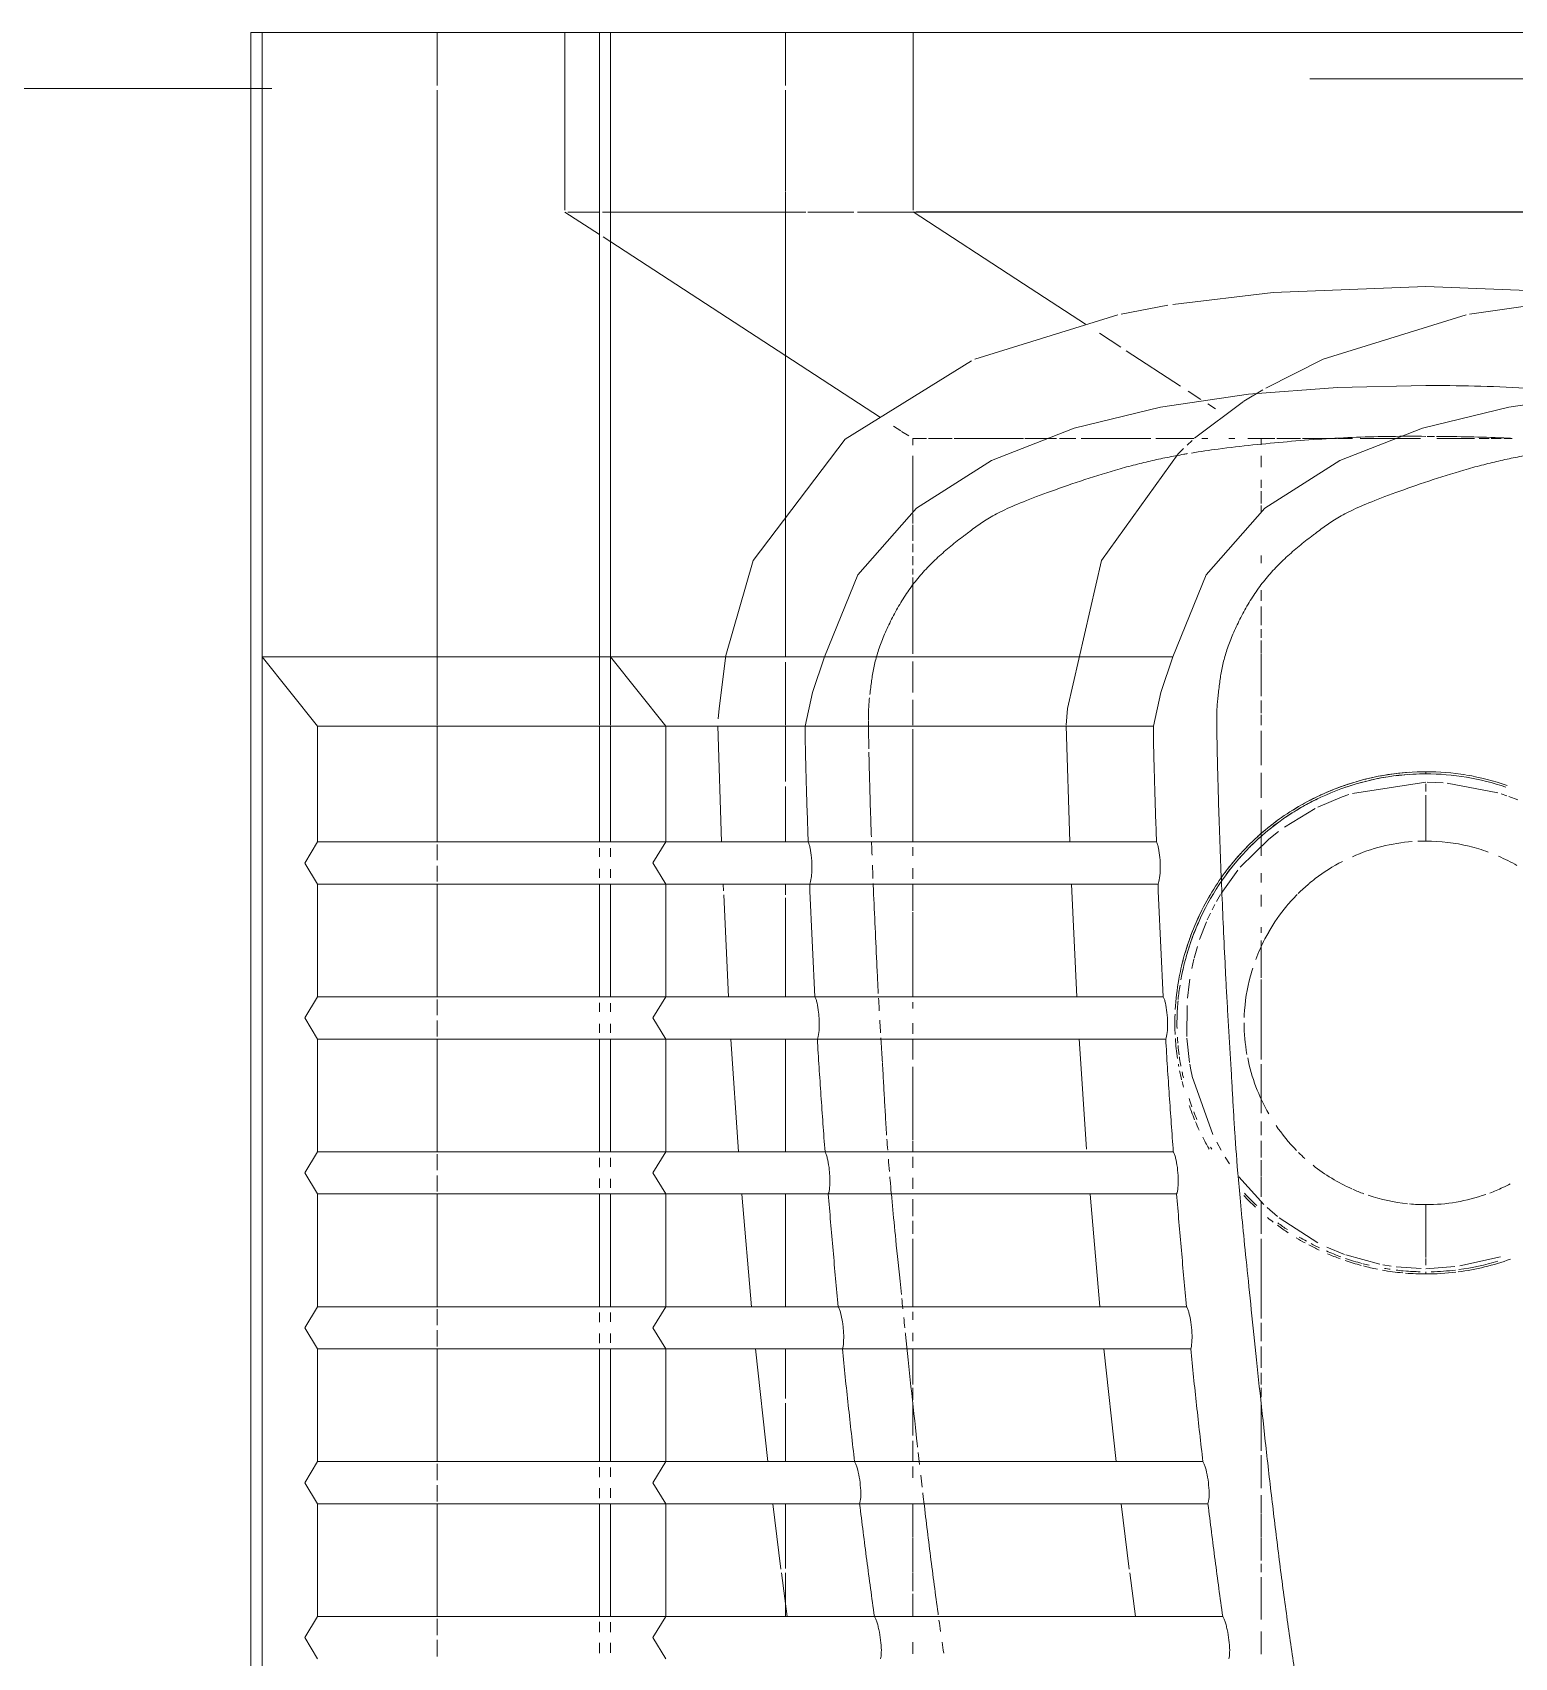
# Model space of a CAD drawing. Header units: millimetres. Extents: x -4000 to 187956, y -58990 to 162485.
# Drawn here: x 2468.5 to 2787.6, y 81072.8 to 81422.7 of the extents above; entities that cross this region are included whole.
import ezdxf

# ---------------------------------------------------------------- set-up
doc = ezdxf.new("R2010")
doc.units = ezdxf.units.MM
doc.linetypes.add('Grid Line 12_5mm', pattern=[2150, 1250, -300, 300, -300])
doc.layers.add('P-SANR-FIXT', color=6, linetype='Continuous', lineweight=9)
doc.layers.add('S-GRID', color=1, linetype='Continuous', lineweight=30)

# ---------------------------------------------------------------- blocks, each defined once
blk = doc.blocks.new('WCPan-SquattingPan-Vitra-ArkitektSeries-5952 - CMPX502N-V885-FFS - TANG 1')
at = {"layer": 'P-SANR-FIXT', "color": 252}
for p, q in [((-212.88, 212.38), (-252.96, 212.38)), ((-212.88, 200.95), (-212.88, 212.38)), ((-212.88, 212.38), (-185.38, 212.38)), ((-185.38, 212.38), (-185.38, 174.12)), ((-177.96, 212.38), (-185.38, 212.38)), ((-212.88, 63.24), (-212.88, 199.94)), ((-185.38, 173.73), (-177.96, 168.9)), ((-177.96, 173.73), (-184.71, 173.73)), ((-212.88, 38.12), (-212.88, 63.05)), ((-15.83, 48.57), (0, 51.01)), ((0.24, 51.01), (3.71, 50.87)), ((4.57, 50.8), (15.52, 48.68)), ((16.18, 48.48), (17.43, 48.07)), ((17.83, 47.93), (19.82, 47.18)), ((-30.47, 41.28), (-23.86, 45.31)), ((0, 39.21), (0, 38.3)), ((-212.88, 34.16), (-212.88, 37.56)), ((-212.88, 29.59), (-212.88, 33)), ((-44.05, 27.04), (-40.52, 32.01)), ((-212.88, 4.77), (-212.88, 29.03)), ((-212.88, 0.8), (-212.88, 4.22)), ((-212.88, -3.77), (-212.88, -0.35)), ((-212.88, -28.59), (-212.88, -4.33)), ((-212.88, -32.57), (-212.88, -29.13)), ((-212.88, -37.13), (-212.88, -33.69)), ((-34.89, -39.92), (-40.27, -33.99)), ((-212.88, -61.94), (-212.88, -37.68)), ((-31.97, -42.5), (-34.16, -40.6)), ((-23.25, -48.22), (-31.57, -42.82)), ((-17.51, -50.68), (-21.32, -49.15)), ((-9.94, -52.82), (-17.22, -50.78)), ((16.06, -51.23), (7.33, -53.16)), ((-7.46, -53.21), (-9.27, -52.94)), ((-1.01, -53.73), (-6.4, -53.33)), ((6.22, -53.28), (0, -53.77)), ((-212.88, -65.93), (-212.88, -62.47)), ((-212.88, -70.5), (-212.88, -67.03)), ((-212.88, -95.3), (-212.88, -71.04)), ((-212.88, -99.3), (-212.88, -95.8)), ((-212.88, -103.87), (-212.88, -100.36)), ((-212.88, -128.65), (-212.88, -104.39)), ((-212.88, -132.68), (-212.88, -129.14)), ((-212.88, -137.24), (-212.88, -133.7))]:
    blk.add_line(p, q, dxfattribs=at)
at = {"layer": 'P-SANR-FIXT', "color": 250}
for p, q in [((-252.96, 212.38), (-250.56, 212.38)), ((-252.96, 212.38), (-252.96, -390.25)), ((250.56, 212.38), (-250.56, 212.38)), ((-250.56, 212.38), (-250.56, 77.95)), ((-238.61, 63.05), (-250.56, 77.95)), ((-250.56, 77.95), (-250.56, -314.32)), ((-250.56, 77.95), (-129.51, 77.95)), ((-133.65, 63.05), (-238.61, 63.05)), ((-238.61, 63.05), (-238.61, 38.12)), ((-133, 38.12), (-238.61, 38.12)), ((-238.61, 29.03), (-132.67, 29.03)), ((-238.61, 29.03), (-238.61, 4.77)), ((-131.54, 4.77), (-238.61, 4.77)), ((-238.61, -4.33), (-131.02, -4.33)), ((-238.61, -4.33), (-238.61, -28.59)), ((-129.37, -28.59), (-238.61, -28.59)), ((-238.61, -37.68), (-128.66, -37.68)), ((-238.61, -37.68), (-238.61, -61.94)), ((-126.53, -61.94), (-238.61, -61.94)), ((-238.61, -71.04), (-125.64, -71.04)), ((-238.61, -71.04), (-238.61, -95.3)), ((-123, -95.3), (-238.61, -95.3)), ((-238.61, -104.39), (-121.92, -104.39)), ((-238.61, -104.39), (-238.61, -128.65)), ((-118.74, -128.65), (-238.61, -128.65))]:
    blk.add_line(p, q, dxfattribs=at)
at = {"layer": 'P-SANR-FIXT', "color": 253}
for p, q in [((-23.55, 212.38), (-177.96, 212.38)), ((25, 212.38), (-25, 212.38)), ((25, 212.38), (-25, 212.38)), ((-25, 202.38), (25, 202.38)), ((-25, 202.38), (25, 202.38)), ((-133.49, 173.73), (-177.27, 173.73)), ((-123.15, 173.73), (-133.1, 173.73)), ((185.5, 173.73), (-122.39, 173.73)), ((-177.17, 168.38), (-117.46, 129.49)), ((-97.11, 142.05), (-66.3, 151.6)), ((-65.64, 151.75), (-55.54, 153.68)), ((-110.49, 93.56), (-110.49, 78.62)), ((-110.49, 76.98), (-110.49, 70.3)), ((-110.49, 68.7), (-110.49, 63.24)), ((-151.63, 38.12), (-152.47, 63.09)), ((-110.49, 62.37), (-110.49, 38.12)), ((-110.49, 36.96), (-110.49, 35.13)), ((-110.49, 32.44), (-110.49, 30.2)), ((-151.22, 27.6), (-151.27, 29.02)), ((-110.49, 29.03), (-110.49, 23.26)), ((-150.15, 4.79), (-151.18, 26.74)), ((-46.03, 23.5), (-45.43, 24.64)), ((-45.06, 25.32), (-44.19, 26.8)), ((-110.49, 22.98), (-110.49, 4.77)), ((-47.08, 21.31), (-46.39, 22.79)), ((-48.72, 17.14), (-47.24, 20.94)), ((-49.89, 13.09), (-49.2, 15.63)), ((-50.39, 10.89), (-49.94, 12.88)), ((-51.31, 4.46), (-50.98, 7.48)), ((-110.49, 3.63), (-110.49, 2.27)), ((-51.46, -3.77), (-51.43, 2.9)), ((-110.49, -0.89), (-110.49, -3.17)), ((-148.01, -28.61), (-149.63, -4.32)), ((-110.49, -4.33), (-110.49, -8.73)), ((-50.86, -9.38), (-51.44, -4.13)), ((-110.49, -10.27), (-110.49, -26.01)), ((-45.86, -24.89), (-50.29, -12.35)), ((-110.49, -26.21), (-110.49, -28.59)), ((-44.1, -28.22), (-45.03, -26.52)), ((-110.49, -29.7), (-110.49, -32.02)), ((-42.29, -31.17), (-43.2, -29.75)), ((-110.49, -34.22), (-110.49, -36.55)), ((-145.19, -61.94), (-147.31, -37.71)), ((-110.49, -38.82), (-110.49, -42.42)), ((0, -39.97), (0, -40.86)), ((-110.49, -43.49), (-110.49, -46.26)), ((-110.49, -47.33), (-110.49, -61.94)), ((-110.49, -63.03), (-110.49, -64.79)), ((-110.49, -67.54), (-110.49, -69.39)), ((-141.71, -95.3), (-144.31, -71.03)), ((-110.49, -71.04), (-110.49, -78.73)), ((-138.87, -118.43), (-140.63, -104.4)), ((-137.5, -128.65), (-138.76, -119.27))]:
    blk.add_line(p, q, dxfattribs=at)
at = {"layer": 'P-SANR-FIXT', "color": 254}
for p, q in [((25, 212.38), (-23.55, 212.38)), ((-114.63, 127.65), (-113.05, 126.62)), ((-112.87, 126.5), (-111.36, 125.51)), ((-110.49, 124.95), (-110.49, 123.57)), ((-110.49, 124.95), (-107.53, 124.95)), ((-107.06, 124.95), (-102.01, 124.95)), ((-101.59, 124.95), (-86.62, 124.95)), ((-86.37, 124.95), (-79.51, 124.95)), ((-78.86, 124.95), (-75.34, 124.95)), ((-74.25, 124.95), (-59.19, 124.95)), ((-58.16, 124.95), (-49.94, 124.95)), ((-48.26, 124.95), (-46.95, 124.95)), ((-42.45, 124.95), (-41.1, 124.95)), ((-38.36, 124.95), (-32.53, 124.95)), ((-32.06, 124.95), (-27.01, 124.95)), ((-26.59, 124.95), (-19.27, 124.95)), ((-18.93, 124.95), (-15.77, 124.95)), ((-14.16, 124.95), (-12.54, 124.95)), ((-12.54, 124.95), (-1.18, 124.95)), ((2.33, 124.95), (10.49, 124.95)), ((11.46, 124.95), (13.62, 124.95)), ((14.05, 124.95), (16.22, 124.95)), ((16.84, 124.95), (18.61, 124.95)), ((-110.49, 121.25), (-110.49, 109)), ((-110.49, 108.75), (-110.49, 106.65)), ((-110.49, 106.37), (-110.49, 102.94)), ((-110.49, 102.26), (-110.49, 100.47)), ((-110.49, 99.61), (-110.49, 97.69)), ((-110.49, 96.94), (-110.49, 95.68)), ((-110.49, 95.08), (-110.49, 93.56)), ((0, 52.76), (0, 52.99)), ((-50.98, 7.48), (-50.82, 8.54)), ((0, -54.66), (0, -54.43)), ((-110.49, -79.39), (-110.49, -81.99)), ((-110.49, -82.76), (-110.49, -89.66)), ((-110.49, -90.81), (-110.49, -95.3)), ((-110.49, -96.34), (-110.49, -98.79)), ((-110.49, -104.39), (-110.49, -111.62)), ((-110.49, -111.78), (-110.49, -119.13)), ((-110.49, -119.26), (-110.49, -123.2)), ((-110.49, -123.78), (-110.49, -128.65)), ((-110.49, -134.17), (-110.49, -136.7))]:
    blk.add_line(p, q, dxfattribs=at)
at = {"layer": 'P-SANR-FIXT', "color": 90}
for p, q in [((0, 52.99), (0, 53.21)), ((0, -54.89), (0, -54.66))]:
    blk.add_line(p, q, dxfattribs=at)
at = {"layer": 'P-SANR-FIXT', "color": 253, "flags": 128}
for points in [[(-54.48, 153.85), (-32.88, 156.4), (0, 157.68)], [(0, 157.68), (32.87, 156.4), (55.19, 153.74)], [(-150.72, 78.25), (-144.85, 98.72), (-125.05, 124.81), (-97.86, 141.71)], [(-152.37, 64.64), (-152.19, 66.81), (-150.72, 78.25)], [(-50.3, -12.31), (-50.58, -10.93), (-50.8, -9.76)]]:
    blk.add_lwpolyline(points, dxfattribs=at)
at = {"layer": 'P-SANR-FIXT', "color": 250, "flags": 128}
for points in [[(0, 136.38), (-19.05, 135.95), (-38.22, 134.5), (-57.15, 131.73), (-75.73, 127.21), (-93.56, 120.23), (-109.64, 109.96), (-122.31, 95.64), (-129.51, 77.95)], [(-129.51, 77.95), (-132.07, 70.29), (-133.65, 63.06)], [(-238.61, 38.12), (-241.4, 33.57), (-238.61, 29.03)], [(-238.61, 4.77), (-241.4, 0.22), (-238.61, -4.33)], [(-238.61, -28.59), (-241.4, -33.13), (-238.61, -37.68)], [(-238.61, -61.94), (-241.4, -66.49), (-238.61, -71.04)], [(-238.61, -95.3), (-241.4, -99.84), (-238.61, -104.39)], [(-238.61, -128.65), (-241.4, -133.2), (-238.61, -137.74)]]:
    blk.add_lwpolyline(points, dxfattribs=at)
at = {"layer": 'P-SANR-FIXT', "color": 252, "flags": 128}
for points in [[(-23.3, 45.59), (-18, 47.85), (-16.57, 48.34)], [(-39.96, 32.68), (-33.81, 38.73), (-31.76, 40.34)]]:
    blk.add_lwpolyline(points, dxfattribs=at)
at = {"layer": 'P-SANR-FIXT', "color": 250}
for points, knots in [([(36.8, 134.64), (35.38, 134.79), (30.24, 135.28), (17.68, 136.15), (6.8, 136.38), (0, 136.38)], [0.7584175, 0.7584175, 0.7584175, 0.7584175, 0.7857143, 0.8571429, 1, 1, 1, 1]), ([(-133.65, 63.06), (-133.65, 61.03), (-133.61, 58.03), (-133.49, 53.87), (-133.37, 49.49), (-133.2, 44.17), (-133.07, 40.1), (-133, 38.12)], [0, 0, 0, 0, 0.25, 0.375, 0.5, 0.75, 1, 1, 1, 1])]:
    blk.add_open_spline(points, degree=3, knots=knots, dxfattribs=at)
at = {"layer": 'P-SANR-FIXT', "color": 252}
for points, knots in [([(-50.49, 121.84), (-48.57, 122.16), (-44.18, 122.8), (-37.27, 123.6), (-29.83, 124.31), (-22.41, 124.89), (-12.48, 125.39), (-5, 125.49), (0, 125.43)], [-0.08075611, -0.08075611, -0.08075611, -0.08075611, -0.07142857, -0.05952381, -0.04761905, -0.03571429, -0.02380952, 0, 0, 0, 0]), ([(2.27, 125.42), (6.93, 125.4), (12.28, 125.29), (17.75, 125.05), (18.25, 125.02)], [0.00414122, 0.00414122, 0.00414122, 0.00414122, 0.02941176, 0.03195485, 0.03195485, 0.03195485, 0.03195485]), ([(-117.17, 81.34), (-116.78, 82.34), (-115.87, 84.42), (-114.24, 87.67), (-112.35, 90.87), (-110.28, 93.84), (-107.97, 96.54), (-105.41, 99.11), (-103.13, 101.12), (-101.25, 102.65), (-100.05, 103.57), (-99.12, 104.27), (-98.24, 104.94), (-96.78, 106.05), (-94.76, 107.48), (-91.77, 109.17), (-87.62, 111.02), (-81.64, 113.31), (-74.48, 115.82), (-68.07, 117.83), (-62.99, 119.24), (-59.33, 120.14), (-55.74, 120.91), (-53.05, 121.41), (-51.57, 121.66), (-51.31, 121.71)], [-0.2857143, -0.2857143, -0.2857143, -0.2857143, -0.2738095, -0.2619048, -0.25, -0.2380952, -0.2261905, -0.2142857, -0.202381, -0.1964286, -0.1904762, -0.1875, -0.1845238, -0.1785714, -0.1666667, -0.1547619, -0.1428571, -0.1309524, -0.1190476, -0.1071429, -0.1011905, -0.0952381, -0.0892857, -0.0833333, -0.0820894, -0.0820894, -0.0820894, -0.0820894]), ([(-119.72, 69.86), (-119.66, 70.34), (-119.54, 71.34), (-119.29, 73.25), (-118.9, 75.6), (-118.22, 78.41), (-117.56, 80.34), (-117.17, 81.34)], [-0.33333333, -0.33333333, -0.33333333, -0.33333333, -0.32738095, -0.32142857, -0.30952381, -0.29761905, -0.28571429, -0.28571429, -0.28571429, -0.28571429]), ([(-120.04, 64.43), (-120.04, 64.54), (-120.04, 65.54), (-120, 66.8), (-119.89, 68.22), (-119.82, 68.89), (-119.8, 69.11)], [-0.35867664, -0.35867664, -0.35867664, -0.35867664, -0.35714286, -0.3452381, -0.33928571, -0.33645357, -0.33645357, -0.33645357, -0.33645357]), ([(-119.93, 58.17), (-119.96, 59.57), (-120.01, 61.86), (-120.03, 63.53), (-120.04, 64.27)], [-0.37920253, -0.37920253, -0.37920253, -0.37920253, -0.36904762, -0.35939518, -0.35939518, -0.35939518, -0.35939518]), ([(-119.39, 39.19), (-119.45, 40.84), (-119.59, 45.13), (-119.79, 51.56), (-119.88, 55.68), (-119.92, 57.42)], [-0.4120257, -0.4120257, -0.4120257, -0.4120257, -0.4047619, -0.39285714, -0.38095238, -0.38095238, -0.38095238, -0.38095238]), ([(0, 45.16), (0, 45.74), (0, 46.73), (0, 47.78), (0, 48.19)], [0.6666667, 0.6666667, 0.6666667, 0.6666667, 0.7777778, 0.847025, 0.847025, 0.847025, 0.847025]), ([(0, 42.1), (0, 42.53), (0, 43.43), (0, 44.47), (0, 44.98)], [0.4444444, 0.4444444, 0.4444444, 0.4444444, 0.5555556, 0.6555053, 0.6555053, 0.6555053, 0.6555053]), ([(-132.2, 33.59), (-132.22, 33.97), (-132.29, 35.12), (-132.49, 36.52), (-132.77, 37.58), (-132.92, 37.97), (-133, 38.12)], [0.5, 0.5, 0.5, 0.5, 0.6, 0.8, 0.9, 1, 1, 1, 1]), ([(-119.24, 35.25), (-119.25, 35.51), (-119.29, 36.47), (-119.32, 37.43), (-119.35, 38.13)], [-0.417792679, -0.417792679, -0.417792679, -0.417792679, -0.416666667, -0.41358525, -0.41358525, -0.41358525, -0.41358525]), ([(-25.15, 29.15), (-24.72, 29.51), (-22.47, 31.31), (-20.03, 32.86), (-17.97, 33.92)], [0.77777778, 0.77777778, 0.77777778, 0.77777778, 0.79166667, 0.84807906, 0.84807906, 0.84807906, 0.84807906]), ([(-132.67, 29.03), (-132.53, 29.34), (-132.35, 30.05), (-132.26, 31.02), (-132.23, 31.37)], [0, 0, 0, 0, 0.2, 0.3, 0.3, 0.3, 0.3]), ([(-117.9, 5.46), (-117.92, 5.87), (-118.02, 7.77), (-118.26, 12.58), (-118.59, 19.7), (-118.85, 25.56), (-118.98, 28.72), (-119, 29.15)], [-0.45997852, -0.45997852, -0.45997852, -0.45997852, -0.45833333, -0.45238095, -0.44047619, -0.42857143, -0.42666938, -0.42666938, -0.42666938, -0.42666938]), ([(-33.83, 18.75), (-32.7, 20.72), (-30.78, 23.5), (-28.51, 25.99), (-27.73, 26.78)], [0.66694003, 0.66694003, 0.66694003, 0.66694003, 0.72222222, 0.74923077, 0.74923077, 0.74923077, 0.74923077]), ([(-36.62, 12.83), (-36.05, 14.33), (-35.17, 16.32), (-34.13, 18.23), (-33.85, 18.72)], [0.61369818, 0.61369818, 0.61369818, 0.61369818, 0.65277778, 0.66666667, 0.66666667, 0.66666667, 0.66666667]), ([(-39.12, 0.32), (-39.11, 0.5), (-39, 3.52), (-38.42, 7.09), (-37.45, 10.37), (-37.28, 10.91)], [0.50949043, 0.50949043, 0.50949043, 0.50949043, 0.51388889, 0.58333333, 0.59718771, 0.59718771, 0.59718771, 0.59718771]), ([(-130.65, 0.25), (-130.67, 0.63), (-130.77, 1.78), (-131, 3.17), (-131.29, 4.22), (-131.45, 4.61), (-131.54, 4.77)], [0.5, 0.5, 0.5, 0.5, 0.6, 0.8, 0.9, 1, 1, 1, 1]), ([(-117.69, 1.78), (-117.7, 1.92), (-117.75, 2.81), (-117.8, 3.7), (-117.84, 4.45)], [-0.464823949, -0.464823949, -0.464823949, -0.464823949, -0.464285714, -0.461319971, -0.461319971, -0.461319971, -0.461319971]), ([(-117.41, -3.01), (-117.43, -2.81), (-117.48, -1.9), (-117.53, -0.99), (-117.58, -0.28)], [-0.470986451, -0.470986451, -0.470986451, -0.470986451, -0.470238095, -0.467488896, -0.467488896, -0.467488896, -0.467488896]), ([(-117.02, -9.3), (-117.06, -8.6), (-117.16, -7.09), (-117.27, -5.33), (-117.33, -4.31), (-117.35, -4.09)], [-0.478944725, -0.478944725, -0.478944725, -0.478944725, -0.476190476, -0.473214286, -0.472355051, -0.472355051, -0.472355051, -0.472355051]), ([(-116.11, -25), (-116.12, -24.8), (-116.23, -23.09), (-116.42, -20.03), (-116.64, -15.92), (-116.84, -12.43), (-116.96, -10.23), (-117.01, -9.47)], [-0.50077706, -0.50077706, -0.50077706, -0.50077706, -0.5, -0.49404762, -0.48809524, -0.48214286, -0.47916667, -0.47916667, -0.47916667, -0.47916667]), ([(-128.39, -33.1), (-128.42, -32.72), (-128.54, -31.57), (-128.8, -30.18), (-129.12, -29.13), (-129.29, -28.74), (-129.37, -28.59)], [0.5, 0.5, 0.5, 0.5, 0.6, 0.8, 0.9, 1, 1, 1, 1]), ([(-112.93, -59.3), (-113.33, -55.47), (-114.32, -45.79), (-115.05, -38.32), (-115.41, -34.2), (-115.43, -33.97)], [-0.53075049, -0.53075049, -0.53075049, -0.53075049, -0.52380952, -0.51190476, -0.5112056, -0.5112056, -0.5112056, -0.5112056]), ([(18.17, -35.49), (17.63, -35.77), (16.18, -36.49), (14.69, -37.11), (13.75, -37.47)], [0.84621051, 0.84621051, 0.84621051, 0.84621051, 0.86111111, 0.88566233, 0.88566233, 0.88566233, 0.88566233]), ([(0, -51.35), (0, -50.69), (0, -49.33), (0, -47.4), (0, -45.58), (0, -44.01), (0, -42.72), (0, -41.73), (0, -41.3), (0, -41.15)], [0.1215182, 0.1215182, 0.1215182, 0.1215182, 0.2222222, 0.3333333, 0.4444444, 0.5555556, 0.6666667, 0.7777778, 0.8888889, 0.8888889, 0.8888889, 0.8888889]), ([(-125.45, -66.45), (-125.49, -66.06), (-125.64, -64.92), (-125.92, -63.53), (-126.26, -62.49), (-126.44, -62.1), (-126.53, -61.94)], [0.5, 0.5, 0.5, 0.5, 0.6, 0.8, 0.9, 1, 1, 1, 1]), ([(-109.44, -92.19), (-109.48, -91.79), (-110.43, -83.3), (-111.3, -74.96), (-112.06, -67.67), (-112.08, -67.54)], [-0.5481991, -0.5481991, -0.5481991, -0.5481991, -0.54761905, -0.53571429, -0.5355081, -0.5355081, -0.5355081, -0.5355081]), ([(-105, -128.26), (-105.01, -128.15), (-105.58, -124.01), (-106.67, -115.71), (-107.73, -106.98), (-108.27, -102.43), (-108.32, -102)], [-0.56564772, -0.56564772, -0.56564772, -0.56564772, -0.56547619, -0.55952381, -0.55357143, -0.55295671, -0.55295671, -0.55295671, -0.55295671]), ([(-117.31, -137.15), (-117.28, -136.91), (-117.21, -136.1), (-117.25, -135.03), (-117.33, -134.28)], [0.1, 0.1, 0.1, 0.1, 0.2, 0.4, 0.4, 0.4, 0.4])]:
    blk.add_open_spline(points, degree=3, knots=knots, dxfattribs=at)
for points in [[(0.31, 125.43), (0.82, 125.43), (1.32, 125.43), (1.83, 125.43)], [(0, 48.95), (0, 49.5), (0, 50.06), (0, 50.63)], [(0, 39.48), (0, 39.62), (0, 40), (0, 40.6), (0, 40.94)], [(-15.83, 34.94), (-11.75, 36.75), (-7.37, 37.87), (-2.93, 38.2)], [(-1.76, 38.27), (-1.17, 38.29), (-0.59, 38.3), (0, 38.3)], [(0, 38.3), (3.15, 38.32), (6.29, 37.93), (9.34, 37.18)], [(15.65, 35.04), (17, 34.44), (18.33, 33.78), (19.61, 33.04)], [(-132.23, 31.37), (-132.21, 31.71), (-132.19, 32.08), (-132.19, 32.45)], [(-119.04, 30.24), (-119.08, 31.2), (-119.12, 32.16), (-119.16, 33.13)], [(-27.48, 27.03), (-26.76, 27.74), (-26.01, 28.43), (-25.23, 29.08)], [(-131.02, -4.33), (-130.88, -4.01), (-130.67, -3.06), (-130.61, -1.64), (-130.61, -0.9)], [(-33.85, -20.39), (-35.99, -16.67), (-37.52, -12.61), (-38.37, -8.4)], [(-27.85, -28.32), (-29.48, -26.65), (-30.96, -24.84), (-32.27, -22.9)], [(-115.88, -28.24), (-115.94, -27.44), (-115.99, -26.66), (-116.05, -25.9)], [(-115.52, -32.83), (-115.6, -31.93), (-115.67, -31.05), (-115.73, -30.21)], [(-26.05, -30.04), (-26.51, -29.63), (-26.96, -29.2), (-27.4, -28.77)], [(-128.66, -37.68), (-128.54, -37.37), (-128.35, -36.41), (-128.31, -34.99), (-128.33, -34.24)], [(-15.95, -36.57), (-18.93, -35.24), (-21.75, -33.54), (-24.3, -31.51)], [(-13.38, -37.62), (-14.17, -37.33), (-14.96, -37.01), (-15.73, -36.67)], [(-3.93, -39.79), (-6.82, -39.5), (-9.67, -38.88), (-12.42, -37.95)], [(12.92, -37.77), (8.78, -39.23), (4.39, -40), (0, -39.97)], [(0, -39.97), (-1.18, -39.98), (-2.35, -39.93), (-3.52, -39.82)], [(0, -52.98), (0, -52.5), (0, -52.03), (0, -51.55)], [(-112.61, -62.38), (-112.69, -61.65), (-112.76, -60.93), (-112.84, -60.21)], [(-112.18, -66.52), (-112.26, -65.77), (-112.34, -65.01), (-112.42, -64.27)], [(-125.64, -71.04), (-125.52, -70.72), (-125.34, -69.76), (-125.33, -68.34), (-125.37, -67.59)], [(-109.02, -95.89), (-109.12, -95.04), (-109.21, -94.19), (-109.31, -93.35)], [(-122.46, -96.65), (-122.54, -96.36), (-122.73, -95.84), (-122.91, -95.45), (-123, -95.3)], [(-122, -98.66), (-122.13, -97.92), (-122.29, -97.23), (-122.46, -96.65)], [(-121.92, -104.39), (-121.8, -104.07), (-121.65, -103.11), (-121.67, -101.68), (-121.72, -100.93)], [(-108.46, -100.77), (-108.56, -99.92), (-108.66, -99.07), (-108.75, -98.22)], [(-117.66, -132), (-117.73, -131.64), (-117.89, -130.92), (-118.16, -129.97), (-118.35, -129.45), (-118.45, -129.23)], [(-104.49, -131.85), (-104.61, -131.06), (-104.72, -130.25), (-104.83, -129.45)], [(-103.82, -136.51), (-103.93, -135.73), (-104.05, -134.95), (-104.16, -134.17)]]:
    blk.add_open_spline(points, degree=3, dxfattribs=at)
at = {"layer": 'P-SANR-FIXT', "color": 254}
for points, knots in [([(-53.21, 8.49), (-52.93, 10.05), (-51.71, 15.44), (-48.25, 24.3), (-41.71, 34.2), (-33.16, 42.39), (-19.62, 50.56), (-7.87, 53.26), (0, 53.21)], [0.5552363, 0.5552363, 0.5552363, 0.5552363, 0.5833333, 0.6527778, 0.7222222, 0.7916667, 0.8611111, 1, 1, 1, 1]), ([(-46.65, -28.03), (-46.68, -27.97), (-47.17, -27.11), (-47.65, -26.24), (-48.06, -25.42)], [0.33208804, 0.33208804, 0.33208804, 0.33208804, 0.33333333, 0.34954754, 0.34954754, 0.34954754, 0.34954754])]:
    blk.add_open_spline(points, degree=3, knots=knots, dxfattribs=at)
for points in [[(-52.75, 8.46), (-51.64, 14.59), (-47.28, 26.49), (-35.18, 41.08), (-18.67, 50.53), (-6.24, 52.8), (0, 52.76)], [(-17.65, 49.76), (-17.16, 49.93), (-16.67, 50.09), (-16.18, 50.25)], [(-34.1, 40.51), (-33.66, 40.87), (-33.23, 41.22), (-32.78, 41.56)], [(0, 39.21), (0, 39.25), (0, 39.34), (0, 39.48)], [(-46.75, 26.18), (-46.63, 26.39), (-46.5, 26.6), (-46.38, 26.81)], [(-49.33, 21.09), (-49.11, 21.58), (-48.88, 22.08), (-48.64, 22.57)], [(-51.11, 16.53), (-50.8, 17.44), (-50.47, 18.34), (-50.11, 19.24)], [(-50.77, 16.14), (-50.61, 16.61), (-50.45, 17.07), (-50.28, 17.54)], [(-50.22, 17.69), (-49.84, 18.72), (-49.43, 19.73), (-48.99, 20.73)], [(-51.84, 14.24), (-51.66, 14.86), (-51.47, 15.46), (-51.27, 16.07)], [(-51.61, 13.43), (-51.37, 14.26), (-51.12, 15.1), (-50.84, 15.92)], [(-52.55, 11.62), (-52.42, 12.13), (-52.29, 12.63), (-52.16, 13.14)], [(-52.52, 9.65), (-52.44, 10.05), (-52.35, 10.46), (-52.26, 10.86)], [(-53.97, 2.04), (-53.85, 4.2), (-53.59, 6.36), (-53.21, 8.49)], [(-53.34, 4.22), (-53.24, 5.26), (-53.11, 6.29), (-52.94, 7.31)], [(-53.5, 2.26), (-53.46, 2.82), (-53.42, 3.38), (-53.37, 3.93)], [(-54.04, -1.61), (-54.06, -0.72), (-54.05, 0.17), (-54.01, 1.06)], [(-53.58, -2.08), (-53.61, -0.66), (-53.58, 0.77), (-53.5, 2.19)], [(-53.99, -3.34), (-54.01, -2.79), (-54.03, -2.23), (-54.04, -1.68)], [(-53.47, -8.54), (-53.69, -7.1), (-53.84, -5.65), (-53.94, -4.2)], [(-53.41, -5.24), (-53.44, -4.79), (-53.48, -4.34), (-53.5, -3.89)], [(-53.14, -7.7), (-53.22, -7.04), (-53.3, -6.38), (-53.36, -5.72)], [(-52.82, -9.76), (-52.91, -9.23), (-53, -8.69), (-53.07, -8.15)], [(-52.75, -10.13), (-52.77, -10.01), (-52.8, -9.88), (-52.82, -9.76)], [(-52.59, -13.12), (-52.75, -12.46), (-52.89, -11.8), (-53.02, -11.14)], [(-52.2, -14.67), (-52.31, -14.26), (-52.41, -13.85), (-52.51, -13.44)], [(-52.22, -12.68), (-52.32, -12.26), (-52.42, -11.83), (-52.5, -11.4)], [(-50.37, -18.95), (-50.58, -18.35), (-50.79, -17.75), (-50.99, -17.14)], [(-50.5, -19.91), (-50.67, -19.48), (-50.82, -19.05), (-50.97, -18.62)], [(-49.79, -21.69), (-50.03, -21.13), (-50.26, -20.56), (-50.47, -19.99)], [(-49.3, -21.67), (-49.54, -21.1), (-49.77, -20.53), (-49.99, -19.96)], [(-48.79, -23.94), (-49.08, -23.34), (-49.35, -22.73), (-49.61, -22.12)], [(0, -41.15), (0, -40.99), (0, -40.9), (0, -40.86)]]:
    blk.add_open_spline(points, degree=3, dxfattribs=at)
at = {"layer": 'P-SANR-FIXT', "color": 253}
for points in [[(-12.14, 51.84), (-10.41, 52.24), (-8.65, 52.56), (-6.88, 52.79)], [(-6.51, 52.38), (-5.63, 52.48), (-4.75, 52.57), (-3.87, 52.63)], [(-6.35, 52.85), (-5.4, 52.97), (-4.45, 53.05), (-3.49, 53.11)], [(-2.78, 52.7), (-1.85, 52.74), (-0.93, 52.76), (0, 52.76)], [(-1.87, 53.19), (-1.25, 53.21), (-0.62, 53.22), (0, 53.21)], [(0, 53.21), (2.87, 53.23), (5.73, 53), (8.55, 52.55)], [(17.22, 49.91), (11.69, 51.8), (5.85, 52.79), (0, 52.76)], [(8.76, 52.51), (11.72, 52.02), (14.65, 51.27), (17.5, 50.29)], [(-21.25, 48.85), (-20.33, 49.24), (-19.41, 49.61), (-18.47, 49.95)], [(-18.43, 49.96), (-17.58, 50.27), (-16.72, 50.56), (-15.85, 50.83)], [(-14.88, 51.12), (-14.22, 51.31), (-13.55, 51.49), (-12.87, 51.66)], [(-14.41, 50.78), (-13.91, 50.92), (-13.42, 51.05), (-12.92, 51.18)], [(-12.24, 51.35), (-10.87, 51.67), (-9.5, 51.94), (-8.11, 52.15)], [(-30.16, 43.46), (-28.99, 44.25), (-27.8, 45), (-26.58, 45.69)], [(-28.87, 44.85), (-28.41, 45.13), (-27.95, 45.42), (-27.48, 45.69)], [(-26.52, 45.72), (-25.47, 46.32), (-24.41, 46.88), (-23.32, 47.4)], [(-32.78, 41.56), (-32.3, 41.94), (-31.8, 42.31), (-31.3, 42.66)], [(0, 44.98), (0, 45.04), (0, 45.1), (0, 45.16)], [(0, 40.94), (0, 41.28), (0, 41.67), (0, 42.1)], [(-37.86, 37.09), (-37.16, 37.79), (-36.43, 38.48), (-35.69, 39.14)], [(-36.26, 39.25), (-35.76, 39.7), (-35.25, 40.14), (-34.73, 40.57)], [(-39.63, 35.91), (-39.26, 36.31), (-38.89, 36.7), (-38.51, 37.08)], [(9.34, 37.18), (10.71, 36.84), (12.06, 36.43), (13.38, 35.94)], [(-43, 31.08), (-42.02, 32.42), (-40.98, 33.7), (-39.88, 34.94)], [(-38.52, -7.63), (-38.92, -5.39), (-39.13, -3.11), (-39.13, -0.84)], [(-36.72, -40.49), (-37.58, -39.69), (-38.42, -38.86), (-39.22, -38)], [(-36.39, -40.18), (-37.32, -39.32), (-38.22, -38.43), (-39.08, -37.5)], [(-32.89, -43.73), (-33.31, -43.41), (-33.72, -43.08), (-34.13, -42.75)], [(-29.66, -46.02), (-30.44, -45.51), (-31.21, -44.97), (-31.96, -44.42)], [(-29.81, -45.36), (-30.52, -44.89), (-31.21, -44.41), (-31.89, -43.91)], [(-25.99, -48.22), (-26.64, -47.86), (-27.29, -47.49), (-27.93, -47.1)], [(-25.67, -47.87), (-26.21, -47.57), (-26.75, -47.27), (-27.28, -46.95)], [(-22.96, -49.75), (-23.71, -49.4), (-24.46, -49.03), (-25.19, -48.64)], [(-22.9, -49.27), (-23.51, -48.98), (-24.12, -48.68), (-24.73, -48.37)], [(-18.32, -51.19), (-19.37, -50.81), (-20.41, -50.39), (-21.43, -49.94)], [(-18.48, -51.62), (-19.38, -51.29), (-20.27, -50.94), (-21.16, -50.56)], [(-13.96, -53.05), (-15.1, -52.74), (-16.23, -52.4), (-17.35, -52.02)], [(-13.75, -52.64), (-14.96, -52.31), (-16.16, -51.94), (-17.34, -51.54)], [(18.2, -51.72), (14.56, -53.03), (10.78, -53.95), (6.95, -54.45)], [(7.11, -53.97), (9.95, -53.59), (12.75, -52.97), (15.49, -52.14)], [(-12.24, -53.02), (-12.66, -52.92), (-13.08, -52.81), (-13.5, -52.7)], [(-10.42, -53.88), (-11.44, -53.68), (-12.45, -53.45), (-13.46, -53.18)], [(-4.98, -54.67), (-6.45, -54.54), (-7.91, -54.34), (-9.36, -54.08)], [(-7.66, -53.89), (-8.08, -53.83), (-8.49, -53.77), (-8.9, -53.7)], [(-4.82, -54.23), (-5.35, -54.18), (-5.89, -54.12), (-6.42, -54.06)], [(-1.24, -54.42), (-2.36, -54.4), (-3.49, -54.34), (-4.61, -54.25)], [(0, -54.89), (-1.47, -54.9), (-2.93, -54.84), (-4.4, -54.72)], [(6.48, -54.51), (4.33, -54.77), (2.17, -54.9), (0, -54.89)], [(1.16, -54.42), (2.9, -54.39), (4.65, -54.27), (6.38, -54.06)]]:
    blk.add_open_spline(points, degree=3, dxfattribs=at)
for points, knots in [([(-26.58, 46.21), (-25.35, 46.9), (-23.95, 47.62), (-22.51, 48.29), (-22.35, 48.36)], [0.8362703, 0.8362703, 0.8362703, 0.8362703, 0.86111111, 0.86418685, 0.86418685, 0.86418685, 0.86418685]), ([(-34.19, 41.03), (-33.76, 41.37), (-32.91, 42.05), (-32.04, 42.69), (-31.6, 43.01)], [0.78197225, 0.78197225, 0.78197225, 0.78197225, 0.79166667, 0.80117835, 0.80117835, 0.80117835, 0.80117835]), ([(-43.23, 31.56), (-42.64, 32.36), (-41.55, 33.75), (-40.39, 35.07), (-39.88, 35.64)], [0.70454198, 0.70454198, 0.70454198, 0.70454198, 0.72222222, 0.73571019, 0.73571019, 0.73571019, 0.73571019])]:
    blk.add_open_spline(points, degree=3, knots=knots, dxfattribs=at)
at = {"layer": 'P-SANR-FIXT', "color": 250}
for points in [[(-132.19, 32.45), (-132.18, 32.82), (-132.19, 33.21), (-132.2, 33.59)], [(-132.67, 29.03), (-132.51, 24.99), (-132.16, 16.9), (-131.75, 8.81), (-131.54, 4.77)], [(-130.61, -0.9), (-130.61, -0.52), (-130.63, -0.14), (-130.65, 0.25)], [(-131.02, -4.33), (-130.78, -8.36), (-130.26, -16.46), (-129.68, -24.55), (-129.37, -28.59)], [(-128.33, -34.24), (-128.34, -33.87), (-128.36, -33.48), (-128.39, -33.1)], [(-128.66, -37.68), (-128.34, -41.67), (-127.65, -49.83), (-126.91, -57.92), (-126.53, -61.94)], [(-125.37, -67.59), (-125.39, -67.21), (-125.42, -66.83), (-125.45, -66.45)], [(-125.64, -71.04), (-125.23, -75.08), (-124.38, -83.17), (-123.47, -91.26), (-123, -95.3)], [(-121.72, -100.93), (-121.78, -100.18), (-121.87, -99.4), (-122, -98.66)], [(-121.92, -104.39), (-121.42, -108.44), (-120.4, -116.53), (-119.3, -124.61), (-118.74, -128.65)], [(-118.45, -129.23), (-118.54, -129), (-118.64, -128.81), (-118.74, -128.65)], [(-117.33, -134.28), (-117.4, -133.53), (-117.51, -132.74), (-117.66, -132)], [(-117.44, -137.74), (-117.38, -137.59), (-117.34, -137.38), (-117.31, -137.15)]]:
    blk.add_open_spline(points, degree=3, dxfattribs=at)
at = {"layer": 'P-SANR-FIXT', "color": 90}
for points in [[(-46.35, 25.95), (-46.18, 26.25), (-46.01, 26.55), (-45.83, 26.84)], [(-53.2, -10.2), (-53.23, -10.06), (-53.25, -9.91), (-53.28, -9.76)], [(-46.1, -28.06), (-46.19, -27.91), (-46.27, -27.76), (-46.36, -27.62)]]:
    blk.add_open_spline(points, degree=3, dxfattribs=at)
blk = doc.blocks.new('CMF2_NHAXUONG_A_rvt-1-FFS - TANG 1')
at = {"layer": 'P-SANR-FIXT', "color": 253}
for p, q in [((2630.65, 81422.65), (2590.58, 81422.65)), ((2630.65, 81411.22), (2630.65, 81422.65)), ((2630.65, 81422.65), (2658.16, 81422.65)), ((2658.16, 81422.65), (2658.16, 81384.4)), ((2744.98, 81422.65), (2658.16, 81422.65)), ((2630.65, 81388.47), (2630.65, 81410.21)), ((2630.65, 81288.22), (2630.65, 81388.36)), ((2658.16, 81384.01), (2681.9, 81368.54)), ((3020.8, 81384.01), (2658.83, 81384.01)), ((2681.91, 81368.53), (2695.23, 81359.85)), ((2729.35, 81343.26), (2733.41, 81345.72)), ((2718.74, 81335.31), (2729.28, 81343.22)), ((2717.12, 81333.82), (2718.22, 81334.84)), ((2715.19, 81331.94), (2716.35, 81333.08)), ((2733.04, 81302.62), (2733.04, 81300.28)), ((2733.04, 81299.1), (2733.04, 81295.04)), ((2733.04, 81294.21), (2733.04, 81292.34)), ((2733.04, 81291.77), (2733.04, 81289)), ((2733.04, 81288.9), (2733.04, 81287.26)), ((2630.65, 81273.51), (2630.65, 81287.08)), ((2733.04, 81287.2), (2733.04, 81282.05)), ((2733.04, 81282), (2733.04, 81279.74)), ((2733.04, 81278.85), (2733.04, 81276.11)), ((2733.04, 81275.76), (2733.04, 81273.51)), ((2630.65, 81261.4), (2630.65, 81273.33)), ((2733.04, 81272.34), (2733.04, 81264.9)), ((2630.65, 81248.4), (2630.65, 81260.34)), ((2733.04, 81263.26), (2733.04, 81257.87)), ((2733.04, 81255.27), (2733.04, 81249.3)), ((2733.04, 81249.23), (2733.04, 81246.99)), ((2733.04, 81246.97), (2733.04, 81245.41)), ((2630.65, 81237.01), (2630.65, 81239.3)), ((2733.04, 81241.66), (2733.04, 81239.64)), ((2630.65, 81215.04), (2630.65, 81236.37)), ((2733.04, 81237.01), (2733.04, 81234.49)), ((2630.65, 81181.69), (2630.65, 81205.95)), ((2733.04, 81188.22), (2733.04, 81185.27)), ((2733.04, 81184.06), (2733.04, 81180.47)), ((2733.04, 81179.89), (2733.04, 81176.53)), ((2733.04, 81176.32), (2733.04, 81171.98)), ((2630.65, 81148.33), (2630.65, 81172.59)), ((2733.04, 81170.9), (2733.04, 81164.02)), ((2733.04, 81162.94), (2733.04, 81156.06)), ((2733.04, 81155.99), (2733.04, 81145.76)), ((2733.04, 81144.82), (2733.04, 81140.88)), ((2630.65, 81128.54), (2630.65, 81139.24)), ((2733.04, 81139.73), (2733.04, 81135.18)), ((2733.04, 81134.06), (2733.04, 81131.55)), ((2630.65, 81114.98), (2630.65, 81127.52)), ((2630.65, 81091.95), (2630.65, 81105.88)), ((2630.65, 81081.62), (2630.65, 81091.02))]:
    blk.add_line(p, q, dxfattribs=at)
at = {"layer": 'P-SANR-FIXT', "color": 252}
for p, q in [((2590.58, 81422.65), (2592.98, 81422.65)), ((2590.58, 81422.65), (2590.58, 81273.51)), ((2592.98, 81288.22), (2592.98, 81273.51)), ((2590.58, 81273.33), (2590.58, 81248.4)), ((2592.98, 81273.33), (2592.98, 81248.4)), ((2691.9, 81248.39), (2691.07, 81273.36)), ((2590.58, 81247.07), (2590.58, 81245.15)), ((2592.98, 81247.02), (2592.98, 81245.19)), ((2590.58, 81242.57), (2590.58, 81240.64)), ((2592.98, 81242.52), (2592.98, 81240.69)), ((2590.58, 81239.3), (2590.58, 81215.04)), ((2592.98, 81239.3), (2592.98, 81215.04)), ((2693.39, 81215.06), (2692.27, 81239.3)), ((2733.04, 81230.04), (2733.04, 81228.8)), ((2733.04, 81227.13), (2733.04, 81219.15)), ((2733.04, 81218.76), (2733.04, 81201.54)), ((2590.58, 81213.74), (2590.58, 81211.78)), ((2592.98, 81213.69), (2592.98, 81211.83)), ((2590.58, 81209.23), (2590.58, 81207.27)), ((2592.98, 81209.19), (2592.98, 81207.32)), ((2590.58, 81205.95), (2590.58, 81181.69)), ((2592.98, 81205.95), (2592.98, 81181.69)), ((2695.49, 81182.25), (2693.9, 81205.96)), ((2733.04, 81200.51), (2733.04, 81189.99)), ((2590.58, 81180.41), (2590.58, 81178.4)), ((2592.98, 81180.36), (2592.98, 81178.45)), ((2590.58, 81175.91), (2590.58, 81173.89)), ((2590.58, 81172.59), (2590.58, 81148.33)), ((2592.98, 81175.86), (2592.98, 81173.94)), ((2592.98, 81172.59), (2592.98, 81148.33)), ((2698.34, 81148.34), (2696.23, 81172.57)), ((2590.58, 81147.09), (2590.58, 81145.02)), ((2592.98, 81147.05), (2592.98, 81145.06)), ((2590.58, 81142.59), (2590.58, 81140.5)), ((2592.98, 81142.55), (2592.98, 81140.55)), ((2590.58, 81139.24), (2590.58, 81114.98)), ((2592.98, 81139.24), (2592.98, 81114.98)), ((2701.83, 81114.97), (2699.23, 81139.25)), ((2590.58, 81113.78), (2590.58, 81111.63)), ((2592.98, 81113.73), (2592.98, 81111.67)), ((2590.58, 81109.28), (2590.58, 81107.11)), ((2592.98, 81109.23), (2592.98, 81107.16)), ((2590.58, 81105.88), (2590.58, 81081.62)), ((2592.98, 81105.88), (2592.98, 81081.62)), ((2704.66, 81091.84), (2702.91, 81105.87)), ((2706.03, 81081.62), (2704.77, 81091)), ((2590.58, 81080.47), (2590.58, 81078.23)), ((2592.98, 81080.43), (2592.98, 81078.28)), ((2590.58, 81075.97), (2590.58, 81073.72)), ((2592.98, 81075.93), (2592.98, 81073.77))]:
    blk.add_line(p, q, dxfattribs=at)
at = {"layer": 'P-SANR-FIXT', "color": 250}
for p, q in [((3094.1, 81422.65), (2592.98, 81422.65)), ((2592.98, 81422.65), (2592.98, 81288.22)), ((2604.93, 81273.33), (2592.98, 81288.22)), ((2592.98, 81288.22), (2639.03, 81288.22)), ((2639.03, 81288.22), (2714.03, 81288.22)), ((2709.89, 81273.33), (2604.93, 81273.33)), ((2604.93, 81273.33), (2604.93, 81248.4)), ((2710.54, 81248.4), (2604.93, 81248.4)), ((2604.93, 81239.3), (2710.87, 81239.3)), ((2604.93, 81239.3), (2604.93, 81215.04)), ((2712, 81215.04), (2604.93, 81215.04)), ((2604.93, 81205.95), (2712.52, 81205.95)), ((2604.93, 81205.95), (2604.93, 81181.69)), ((2714.16, 81181.69), (2604.93, 81181.69)), ((2604.93, 81172.59), (2714.87, 81172.59)), ((2604.93, 81172.59), (2604.93, 81148.33)), ((2717.01, 81148.33), (2604.93, 81148.33)), ((2604.93, 81139.24), (2717.9, 81139.24)), ((2604.93, 81139.24), (2604.93, 81114.98)), ((2720.53, 81114.98), (2604.93, 81114.98)), ((2604.93, 81105.88), (2721.62, 81105.88)), ((2604.93, 81105.88), (2604.93, 81081.62)), ((2724.8, 81081.62), (2604.93, 81081.62))]:
    blk.add_line(p, q, dxfattribs=at)
at = {"layer": 'P-SANR-FIXT', "color": 254}
for p, q in [((2793.54, 81422.65), (2744.98, 81422.65)), ((2698.24, 81357.9), (2702.84, 81354.9)), ((2704.01, 81354.13), (2715.7, 81346.52)), ((2717.34, 81345.45), (2720.11, 81343.65)), ((2721.59, 81342.68), (2723.22, 81341.62)), ((2733.04, 81335.22), (2733.04, 81333.86)), ((2733.04, 81335.22), (2736.01, 81335.22)), ((2736.48, 81335.22), (2741.52, 81335.22)), ((2741.94, 81335.22), (2749.27, 81335.22)), ((2749.6, 81335.22), (2752.77, 81335.22)), ((2754.38, 81335.22), (2756, 81335.22)), ((2756, 81335.22), (2767.36, 81335.22)), ((2770.87, 81335.22), (2779.02, 81335.22)), ((2779.99, 81335.22), (2782.15, 81335.22)), ((2782.59, 81335.22), (2784.76, 81335.22)), ((2785.38, 81335.22), (2787.14, 81335.22)), ((2733.04, 81331.52), (2733.04, 81329.05)), ((2733.04, 81326.36), (2733.04, 81324.59)), ((2733.04, 81323.93), (2733.04, 81321.24)), ((2733.04, 81320.85), (2733.04, 81319.27)), ((2733.04, 81310.02), (2733.04, 81308.4)), ((2733.04, 81130.89), (2733.04, 81128.85)), ((2733.04, 81127.3), (2733.04, 81117.26)), ((2733.04, 81116.33), (2733.04, 81109.27)), ((2733.04, 81107.73), (2733.04, 81103.81)), ((2733.04, 81103.64), (2733.04, 81101.78)), ((2733.04, 81101.69), (2733.04, 81098.79)), ((2733.04, 81098.65), (2733.04, 81093.71)), ((2733.04, 81092.98), (2733.04, 81091.15)), ((2733.04, 81090.08), (2733.04, 81080.97)), ((2733.04, 81078.39), (2733.04, 81073.49))]:
    blk.add_line(p, q, dxfattribs=at)
at = {"layer": 'P-SANR-FIXT', "color": 253, "flags": 128}
for points in [[(2777.9, 81362.02), (2810.66, 81366.67), (2843.54, 81367.95)], [(2734.07, 81346.09), (2746.43, 81352.32), (2777.23, 81361.87)]]:
    blk.add_lwpolyline(points, dxfattribs=at)
at = {"layer": 'P-SANR-FIXT', "color": 250, "flags": 128}
for points in [[(2805.32, 81344.77), (2786.39, 81342), (2767.81, 81337.48), (2749.98, 81330.51), (2733.89, 81320.23), (2721.23, 81305.92), (2714.03, 81288.22)], [(2714.03, 81288.22), (2711.46, 81280.56), (2709.89, 81273.33)], [(2604.93, 81248.4), (2602.13, 81243.85), (2604.93, 81239.3)], [(2604.93, 81215.04), (2602.13, 81210.49), (2604.93, 81205.95)], [(2604.93, 81181.69), (2602.13, 81177.14), (2604.93, 81172.59)], [(2604.93, 81148.33), (2602.13, 81143.79), (2604.93, 81139.24)], [(2604.93, 81114.98), (2602.13, 81110.43), (2604.93, 81105.88)], [(2604.93, 81081.62), (2602.13, 81077.08), (2604.93, 81072.53)]]:
    blk.add_lwpolyline(points, dxfattribs=at)
at = {"layer": 'P-SANR-FIXT', "color": 252, "flags": 128}
blk.add_lwpolyline([(2691.08, 81273.55), (2691.35, 81277.08), (2698.69, 81308.99), (2715.19, 81331.94)], dxfattribs=at)
at = {"layer": 'P-SANR-FIXT', "color": 250}
for points, knots in [([(2805.71, 80894.89), (2805.42, 80894.93), (2804.76, 80895.04), (2803.38, 80895.27), (2800.91, 80895.73), (2797.57, 80896.5), (2794.44, 80897.5), (2792.02, 80898.49), (2790.26, 80899.33), (2788.49, 80900.34), (2786.13, 80901.91), (2783.26, 80904.16), (2780.69, 80906.51), (2779.15, 80908.05), (2778.36, 80908.87), (2777.81, 80909.46), (2777.32, 80910.02), (2776.73, 80910.77), (2775.87, 80912.05), (2775.19, 80913.45), (2774.67, 80914.79), (2774.39, 80915.6), (2774.16, 80916.23), (2774, 80916.69), (2773.85, 80917.07), (2773.73, 80917.37), (2773.6, 80917.66), (2773.45, 80918.02), (2773.23, 80918.55), (2772.99, 80919.15), (2772.76, 80919.82), (2772.55, 80920.47), (2772.35, 80921.12), (2772.15, 80921.83), (2771.93, 80922.59), (2771.65, 80923.55), (2771.4, 80924.36), (2771.23, 80924.83), (2771.09, 80925.25), (2770.91, 80925.79), (2770.66, 80926.64), (2770.3, 80927.97), (2769.85, 80929.65), (2769.39, 80931.43), (2768.98, 80933.02), (2768.52, 80934.79), (2767.85, 80937.25), (2766.53, 80941.96), (2764.28, 80949.95), (2761.65, 80960.09), (2759.37, 80969.8), (2757.62, 80977.87), (2755.7, 80987.16), (2753.53, 80997.74), (2751.23, 81009.24), (2748.85, 81021.39), (2746.48, 81033.9), (2744.19, 81046.48), (2742.41, 81056.77), (2741.1, 81064.78), (2740.19, 81070.57), (2739.33, 81076.36), (2738.21, 81084.34), (2736.86, 81094.56), (2735.35, 81107.01), (2733.48, 81123.45), (2731.43, 81143.01), (2729.4, 81162.59), (2728.07, 81176.24), (2727.47, 81184.51), (2727.12, 81190.24), (2726.89, 81194.36), (2726.7, 81197.84), (2726.53, 81200.78), (2726.38, 81203.12), (2726.23, 81205.51), (2726.04, 81208.64), (2725.82, 81212.48), (2725.57, 81216.99), (2725.27, 81222.85), (2724.94, 81229.98), (2724.59, 81238.11), (2724.26, 81246.31), (2723.97, 81254.44), (2723.75, 81261.83), (2723.61, 81268.02), (2723.53, 81272.26), (2723.48, 81275.13), (2723.54, 81277.07), (2723.67, 81278.71), (2723.82, 81280.11), (2724, 81281.62), (2724.25, 81283.53), (2724.64, 81285.87), (2725.32, 81288.68), (2726.31, 81291.58), (2727.67, 81294.7), (2729.3, 81297.94), (2731.18, 81301.15), (2733.26, 81304.11), (2735.56, 81306.81), (2738.13, 81309.39), (2740.41, 81311.4), (2742.28, 81312.92), (2743.48, 81313.84), (2744.42, 81314.55), (2745.3, 81315.22), (2746.75, 81316.32), (2748.78, 81317.75), (2751.77, 81319.44), (2755.92, 81321.29), (2761.9, 81323.58), (2769.06, 81326.1), (2775.47, 81328.1), (2780.54, 81329.51), (2784.21, 81330.42), (2787.8, 81331.18), (2792.67, 81332.09), (2798.68, 81332.99), (2803.51, 81333.55), (2805.85, 81333.8)], [-0.9040855, -0.9040855, -0.9040855, -0.9040855, -0.9017857, -0.8988095, -0.8928571, -0.8809524, -0.8690476, -0.8630952, -0.8571429, -0.8511905, -0.8452381, -0.8333333, -0.8214286, -0.8154762, -0.8125, -0.8095238, -0.8065476, -0.8035714, -0.797619, -0.7857143, -0.7797619, -0.7738095, -0.7708333, -0.7678571, -0.764881, -0.7633929, -0.7619048, -0.7589286, -0.7559524, -0.75, -0.7440476, -0.7380952, -0.7321429, -0.7261905, -0.7202381, -0.7142857, -0.7083333, -0.702381, -0.6964286, -0.6904762, -0.6845238, -0.6785714, -0.672619, -0.6696429, -0.6666667, -0.6636905, -0.6607143, -0.6547619, -0.6428571, -0.6309524, -0.625, -0.6190476, -0.6130952, -0.6071429, -0.6011905, -0.5952381, -0.5892857, -0.5833333, -0.577381, -0.5744048, -0.5714286, -0.5684524, -0.5654762, -0.5595238, -0.5535714, -0.547619, -0.5357143, -0.5238095, -0.5119048, -0.5, -0.4940476, -0.4880952, -0.4821429, -0.4791667, -0.4761905, -0.4732143, -0.4702381, -0.4642857, -0.4583333, -0.452381, -0.4404762, -0.4285714, -0.4166667, -0.4047619, -0.3928571, -0.3809524, -0.3690476, -0.3571429, -0.3452381, -0.3392857, -0.3333333, -0.327381, -0.3214286, -0.3095238, -0.297619, -0.2857143, -0.2738095, -0.2619048, -0.25, -0.2380952, -0.2261905, -0.2142857, -0.202381, -0.1964286, -0.1904762, -0.1875, -0.1845238, -0.1785714, -0.1666667, -0.1547619, -0.1428571, -0.1309524, -0.1190476, -0.1071429, -0.1011905, -0.0952381, -0.0892857, -0.0833333, -0.0714286, -0.0601906, -0.0601906, -0.0601906, -0.0601906]), ([(2709.89, 81273.33), (2709.88, 81271.3), (2709.93, 81268.31), (2710.04, 81264.15), (2710.17, 81259.76), (2710.33, 81254.44), (2710.47, 81250.38), (2710.54, 81248.4)], [0, 0, 0, 0, 0.25, 0.375, 0.5, 0.75, 1, 1, 1, 1]), ([(2710.87, 81239.3), (2711.01, 81239.62), (2711.24, 81240.56), (2711.39, 81242.68), (2711.3, 81245.05), (2711.05, 81246.79), (2710.77, 81247.85), (2710.62, 81248.24), (2710.54, 81248.4)], [0, 0, 0, 0, 0.2, 0.4, 0.6, 0.8, 0.9, 1, 1, 1, 1]), ([(2712.52, 81205.95), (2712.65, 81206.26), (2712.86, 81207.21), (2712.97, 81209.34), (2712.83, 81211.7), (2712.54, 81213.44), (2712.25, 81214.5), (2712.08, 81214.89), (2712, 81215.04)], [0, 0, 0, 0, 0.2, 0.4, 0.6, 0.8, 0.9, 1, 1, 1, 1]), ([(2714.87, 81172.59), (2715, 81172.91), (2715.19, 81173.86), (2715.25, 81175.99), (2715.06, 81178.36), (2714.74, 81180.09), (2714.42, 81181.14), (2714.25, 81181.53), (2714.16, 81181.69)], [0, 0, 0, 0, 0.2, 0.4, 0.6, 0.8, 0.9, 1, 1, 1, 1]), ([(2717.9, 81139.24), (2718.02, 81139.55), (2718.19, 81140.51), (2718.21, 81142.65), (2717.97, 81145.01), (2717.62, 81146.74), (2717.28, 81147.79), (2717.1, 81148.18), (2717.01, 81148.33)], [0, 0, 0, 0, 0.2, 0.4, 0.6, 0.8, 0.9, 1, 1, 1, 1]), ([(2721.62, 81105.88), (2721.73, 81106.2), (2721.89, 81107.16), (2721.86, 81109.31), (2721.57, 81111.66), (2721.17, 81113.39), (2720.81, 81114.43), (2720.63, 81114.82), (2720.53, 81114.98)], [0, 0, 0, 0, 0.2, 0.4, 0.6, 0.8, 0.9, 1, 1, 1, 1]), ([(2726.1, 81072.53), (2726.21, 81072.85), (2726.34, 81073.82), (2726.25, 81075.96), (2725.97, 81077.93), (2725.65, 81079.35), (2725.38, 81080.3), (2725.09, 81081.08), (2724.9, 81081.47), (2724.8, 81081.62)], [0, 0, 0, 0, 0.2, 0.4, 0.6, 0.7, 0.8, 0.9, 1, 1, 1, 1])]:
    blk.add_open_spline(points, degree=3, knots=knots, dxfattribs=at)
for points in [[(2710.87, 81239.3), (2711.03, 81235.27), (2711.38, 81227.18), (2711.78, 81219.08), (2712, 81215.04)], [(2712.52, 81205.95), (2712.76, 81201.91), (2713.28, 81193.82), (2713.86, 81185.72), (2714.16, 81181.69)], [(2714.87, 81172.59), (2715.2, 81168.6), (2715.89, 81160.44), (2716.63, 81152.35), (2717.01, 81148.33)], [(2717.9, 81139.24), (2718.31, 81135.19), (2719.15, 81127.1), (2720.06, 81119.02), (2720.53, 81114.98)], [(2721.62, 81105.88), (2722.12, 81101.83), (2723.14, 81093.74), (2724.23, 81085.66), (2724.8, 81081.62)]]:
    blk.add_open_spline(points, degree=3, dxfattribs=at)
at = {"layer": 'S-GRID', "linetype": 'Grid Line 12_5mm', "lineweight": 9}
blk.add_line((-879.93, 81410.56), (183585.41, 81410.56), dxfattribs=at)
at = {"layer": 'P-SANR-FIXT', "color": 250, "lineweight": 9}
blk.add_blockref('WCPan-SquattingPan-Vitra-ArkitektSeries-5952 - CMPX502N-V885-FFS - TANG 1', (2768.54, 81210.27), dxfattribs=at)

msp = doc.modelspace()

# ---------------------------------------------------------------- block references
at = {"lineweight": 5}
msp.add_blockref('CMF2_NHAXUONG_A_rvt-1-FFS - TANG 1', (0, 0), dxfattribs=at)

doc.saveas('drawing.dxf')
